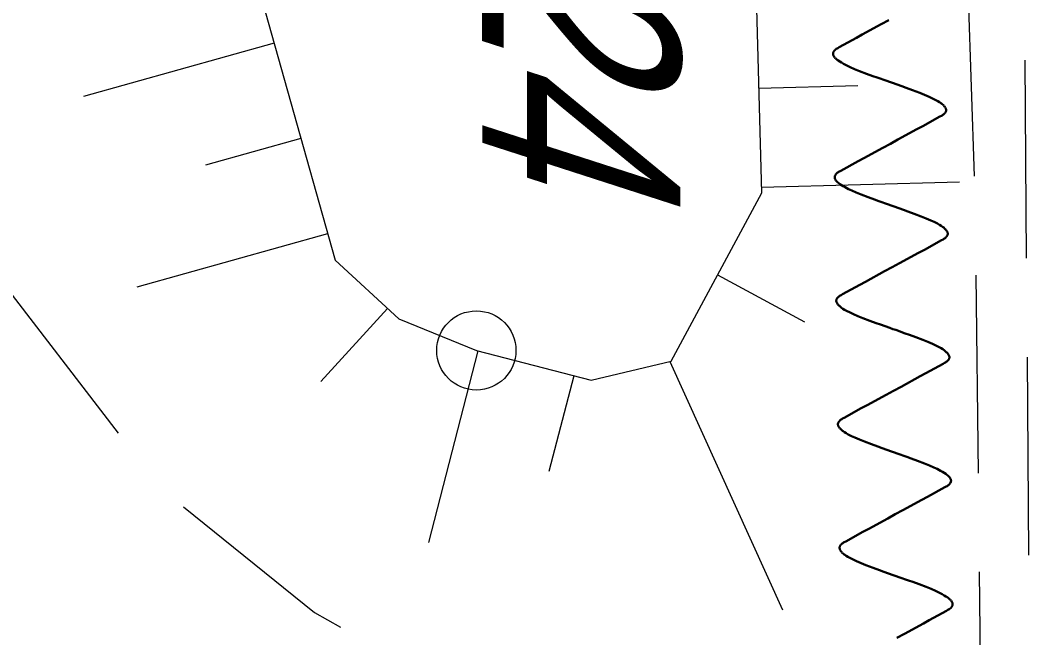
# Model space of a CAD drawing. Extents: x 10098 to 11902, y 8648 to 10202.
# Drawn here: x 11778.16 to 11783.26, y 8775.2 to 8778.32 of the extents above; entities that cross this region are included whole.
import ezdxf

# ---------------------------------------------------------------- set-up
doc = ezdxf.new("R2010")
doc.units = 0
for name, color, linetype in [('23_Ограждения', 7, 'Continuous'), ('25_Откосы', 7, 'Continuous'), ('38_Высотные_отметки', 7, 'Continuous')]:
    doc.layers.add(name, color=color, linetype=linetype)
doc.layers.add('7_Электрокабели', color=1, linetype='Continuous', lineweight=30)
doc.styles.add('mggt', font='russian_1251.shx', dxfattribs={"width": 0.75, "oblique": 18, "height": 1})

msp = doc.modelspace()

# ---------------------------------------------------------------- linework, layer by layer
at = {"layer": '23_Ограждения', "color": 8, "linetype": 'Continuous', "lineweight": 15}
for p, q in [((11783.247, 8777.121), (11783.24, 8778.121)), ((11783.258, 8775.621), (11783.251, 8776.621))]:
    msp.add_line(p, q, dxfattribs=at)
at = {"layer": '25_Откосы', "color": 8, "linetype": 'Continuous', "lineweight": 15}
for p, q in [((11782.984, 8777.536), (11782.949, 8778.536)), ((11779.4448, 8778.2081), (11778.482, 8777.9378)), ((11781.8942, 8777.9801), (11782.394, 8777.9934)), ((11779.58, 8777.7267), (11779.0986, 8777.5915)), ((11781.9076, 8777.4803), (11782.9072, 8777.507)), ((11779.7151, 8777.2453), (11778.7523, 8776.975)), ((11778.047, 8777.029), (11778.658, 8776.237)), ((11781.6848, 8777.0366), (11782.1251, 8776.7997)), ((11783.004, 8776.036), (11782.992, 8777.036)), ((11780.0186, 8776.8674), (11779.6808, 8776.4988)), ((11780.475, 8776.6533), (11780.2244, 8775.6852)), ((11781.4451, 8776.5999), (11782.0128, 8775.3446)), ((11780.959, 8776.528), (11780.8337, 8776.0439)), ((11778.987, 8775.865), (11779.65, 8775.332)), ((11783.016, 8774.961), (11783.009, 8775.537)), ((11779.65, 8775.332), (11779.78, 8775.258))]:
    msp.add_line(p, q, dxfattribs=at)
at = {"layer": '25_Откосы', "color": 8, "linetype": 'Continuous', "lineweight": 9}
msp.add_lwpolyline([(11780.4669, 8776.6554), (11781.0461, 8776.5054), (11781.4506, 8776.6012), (11781.9083, 8777.4521), (11781.8187, 8780.805), (11781.6432, 8781.5555), (11781.2427, 8781.822), (11780.7682, 8781.9293), (11779.706, 8781.8893), (11779.4316, 8781.6634), (11779.2652, 8781.2485), (11779.1849, 8780.3665), (11779.2717, 8778.8245), (11779.7528, 8777.111), (11780.0758, 8776.815), (11780.4669, 8776.6554)], dxfattribs=at)
at = {"layer": '38_Высотные_отметки', "color": 8, "lineweight": 9}
msp.add_circle((11780.4669, 8776.6554), 0.2, dxfattribs=at)
at = {"layer": '7_Электрокабели', "color": 8, "linetype": 'Continuous', "lineweight": 30}
for p, q in [((11782.5125, 8778.3032), (11782.5503, 8778.3237)), ((11782.416, 8778.2508), (11782.5125, 8778.3032)), ((11782.2998, 8778.187), (11782.387, 8778.2352)), ((11782.387, 8778.2352), (11782.416, 8778.2508)), ((11782.2738, 8778.168), (11782.2748, 8778.1691)), ((11782.2748, 8778.1691), (11782.2759, 8778.1705)), ((11782.2759, 8778.1705), (11782.277, 8778.1716)), ((11782.277, 8778.1716), (11782.278, 8778.1726)), ((11782.278, 8778.1726), (11782.2805, 8778.1748)), ((11782.2805, 8778.1748), (11782.2823, 8778.1762)), ((11782.2823, 8778.1762), (11782.2851, 8778.1783)), ((11782.2851, 8778.1783), (11782.289, 8778.1809)), ((11782.289, 8778.1809), (11782.2927, 8778.183)), ((11782.2927, 8778.183), (11782.2998, 8778.187)), ((11782.2688, 8778.1556), (11782.2689, 8778.1564)), ((11782.2688, 8778.1536), (11782.2688, 8778.1556)), ((11782.2689, 8778.1518), (11782.2688, 8778.1536)), ((11782.2689, 8778.1564), (11782.269, 8778.1576)), ((11782.2693, 8778.1497), (11782.2689, 8778.1518)), ((11782.269, 8778.1576), (11782.2693, 8778.1586)), ((11782.2693, 8778.1586), (11782.2696, 8778.1598)), ((11782.2697, 8778.1484), (11782.2693, 8778.1497)), ((11782.2696, 8778.1598), (11782.27, 8778.1609)), ((11782.2701, 8778.1468), (11782.2697, 8778.1484)), ((11782.27, 8778.1609), (11782.2705, 8778.1624)), ((11782.2707, 8778.1453), (11782.2701, 8778.1468)), ((11782.2705, 8778.1624), (11782.2712, 8778.1639)), ((11782.2714, 8778.1438), (11782.2707, 8778.1453)), ((11782.2712, 8778.1639), (11782.2723, 8778.1658)), ((11782.2726, 8778.1416), (11782.2714, 8778.1438)), ((11782.2723, 8778.1658), (11782.2731, 8778.167)), ((11782.2747, 8778.1383), (11782.2726, 8778.1416)), ((11782.2731, 8778.167), (11782.2738, 8778.168)), ((11782.2768, 8778.1358), (11782.2747, 8778.1383)), ((11782.279, 8778.1331), (11782.2768, 8778.1358)), ((11782.2813, 8778.1309), (11782.279, 8778.1331)), ((11782.2843, 8778.1279), (11782.2813, 8778.1309)), ((11782.2894, 8778.1237), (11782.2843, 8778.1279)), ((11782.2924, 8778.1214), (11782.2894, 8778.1237)), ((11782.2954, 8778.1192), (11782.2924, 8778.1214)), ((11782.3026, 8778.1143), (11782.2954, 8778.1192)), ((11782.311, 8778.1092), (11782.3026, 8778.1143)), ((11782.3212, 8778.1035), (11782.311, 8778.1092)), ((11782.338, 8778.0947), (11782.3212, 8778.1035)), ((11782.3548, 8778.0869), (11782.338, 8778.0947)), ((11782.3781, 8778.0768), (11782.3548, 8778.0869)), ((11782.4023, 8778.067), (11782.3781, 8778.0768)), ((11782.4379, 8778.0534), (11782.4023, 8778.067)), ((11782.4703, 8778.0415), (11782.4379, 8778.0534)), ((11782.4918, 8778.0338), (11782.4703, 8778.0415)), ((11782.5401, 8778.0168), (11782.4918, 8778.0338)), ((11782.5544, 8778.0117), (11782.5401, 8778.0168)), ((11782.5544, 8778.0117), (11782.5688, 8778.0067)), ((11782.5688, 8778.0067), (11782.6171, 8777.9897)), ((11782.6171, 8777.9897), (11782.6386, 8777.982)), ((11782.6386, 8777.982), (11782.671, 8777.9701)), ((11782.671, 8777.9701), (11782.7066, 8777.9564)), ((11782.7066, 8777.9564), (11782.7308, 8777.9467)), ((11782.7308, 8777.9467), (11782.754, 8777.9366)), ((11782.754, 8777.9366), (11782.7709, 8777.9287)), ((11782.7709, 8777.9287), (11782.7877, 8777.92)), ((11782.7877, 8777.92), (11782.7979, 8777.9143)), ((11782.7979, 8777.9143), (11782.8063, 8777.9091)), ((11782.8063, 8777.9091), (11782.8135, 8777.9042)), ((11782.8135, 8777.9042), (11782.8165, 8777.9021)), ((11782.8165, 8777.9021), (11782.8195, 8777.8998)), ((11782.8195, 8777.8998), (11782.8246, 8777.8955)), ((11782.8246, 8777.8955), (11782.8276, 8777.8926)), ((11782.8276, 8777.8926), (11782.8298, 8777.8903)), ((11782.8298, 8777.8903), (11782.8321, 8777.8877)), ((11782.8321, 8777.8877), (11782.8341, 8777.8851)), ((11782.8341, 8777.8851), (11782.8363, 8777.8819)), ((11782.8363, 8777.8819), (11782.8374, 8777.8796)), ((11782.8374, 8777.8796), (11782.8382, 8777.8782)), ((11782.8382, 8777.8782), (11782.8387, 8777.8767)), ((11782.8387, 8777.8767), (11782.8392, 8777.875)), ((11782.8393, 8777.8637), (11782.8389, 8777.8625)), ((11782.8392, 8777.875), (11782.8396, 8777.8737)), ((11782.8396, 8777.8649), (11782.8393, 8777.8637)), ((11782.8396, 8777.8737), (11782.8399, 8777.8717)), ((11782.8398, 8777.8659), (11782.8396, 8777.8649)), ((11782.84, 8777.8671), (11782.8398, 8777.8659)), ((11782.8399, 8777.8717), (11782.8401, 8777.8699)), ((11782.8401, 8777.8679), (11782.84, 8777.8671)), ((11782.8401, 8777.8699), (11782.8401, 8777.8679)), ((11782.809, 8777.8365), (11782.7219, 8777.7883)), ((11782.8162, 8777.8405), (11782.809, 8777.8365)), ((11782.8199, 8777.8426), (11782.8162, 8777.8405)), ((11782.8238, 8777.8451), (11782.8199, 8777.8426)), ((11782.8266, 8777.8473), (11782.8238, 8777.8451)), ((11782.8284, 8777.8487), (11782.8266, 8777.8473)), ((11782.8309, 8777.8509), (11782.8284, 8777.8487)), ((11782.8319, 8777.8519), (11782.8309, 8777.8509)), ((11782.8329, 8777.853), (11782.8319, 8777.8519)), ((11782.8341, 8777.8543), (11782.8329, 8777.853)), ((11782.8351, 8777.8555), (11782.8341, 8777.8543)), ((11782.8357, 8777.8564), (11782.8351, 8777.8555)), ((11782.8366, 8777.8577), (11782.8357, 8777.8564)), ((11782.8377, 8777.8596), (11782.8366, 8777.8577)), ((11782.8384, 8777.8611), (11782.8377, 8777.8596)), ((11782.8389, 8777.8625), (11782.8384, 8777.8611)), ((11782.6928, 8777.7727), (11782.5963, 8777.7202)), ((11782.7219, 8777.7883), (11782.6928, 8777.7727)), ((11782.5963, 8777.7202), (11782.5586, 8777.6998)), ((11782.4243, 8777.6268), (11782.5208, 8777.6793)), ((11782.5208, 8777.6793), (11782.5586, 8777.6997)), ((11782.3081, 8777.563), (11782.3952, 8777.6112)), ((11782.3952, 8777.6112), (11782.4243, 8777.6268)), ((11782.2973, 8777.5569), (11782.3009, 8777.5591)), ((11782.3009, 8777.5591), (11782.3081, 8777.563)), ((11782.2771, 8777.5317), (11782.2772, 8777.5324)), ((11782.2771, 8777.5297), (11782.2771, 8777.5317)), ((11782.2772, 8777.5279), (11782.2771, 8777.5297)), ((11782.2772, 8777.5324), (11782.2773, 8777.5336)), ((11782.2776, 8777.5258), (11782.2772, 8777.5279)), ((11782.2773, 8777.5336), (11782.2775, 8777.5347)), ((11782.2775, 8777.5347), (11782.2778, 8777.5358)), ((11782.2779, 8777.5245), (11782.2776, 8777.5258)), ((11782.2778, 8777.5358), (11782.2782, 8777.537)), ((11782.2784, 8777.5229), (11782.2779, 8777.5245)), ((11782.2782, 8777.537), (11782.2788, 8777.5384)), ((11782.279, 8777.5213), (11782.2784, 8777.5229)), ((11782.2788, 8777.5384), (11782.2795, 8777.5399)), ((11782.2797, 8777.5199), (11782.279, 8777.5213)), ((11782.2795, 8777.5399), (11782.2806, 8777.5418)), ((11782.2809, 8777.5177), (11782.2797, 8777.5199)), ((11782.2806, 8777.5418), (11782.2814, 8777.5431)), ((11782.283, 8777.5144), (11782.2809, 8777.5177)), ((11782.2814, 8777.5431), (11782.2821, 8777.544)), ((11782.2821, 8777.544), (11782.283, 8777.5452)), ((11782.283, 8777.5452), (11782.2842, 8777.5465)), ((11782.285, 8777.5118), (11782.283, 8777.5144)), ((11782.2842, 8777.5465), (11782.2853, 8777.5477)), ((11782.2873, 8777.5092), (11782.285, 8777.5118)), ((11782.2853, 8777.5477), (11782.2863, 8777.5487)), ((11782.2863, 8777.5487), (11782.2888, 8777.5508)), ((11782.2895, 8777.5069), (11782.2873, 8777.5092)), ((11782.2888, 8777.5508), (11782.2905, 8777.5523)), ((11782.2926, 8777.504), (11782.2895, 8777.5069)), ((11782.2905, 8777.5523), (11782.2934, 8777.5544)), ((11782.2934, 8777.5544), (11782.2973, 8777.5569)), ((11782.2977, 8777.4998), (11782.2926, 8777.504)), ((11782.3006, 8777.4975), (11782.2977, 8777.4998)), ((11782.3036, 8777.4953), (11782.3006, 8777.4975)), ((11782.3108, 8777.4904), (11782.3036, 8777.4953)), ((11782.3193, 8777.4852), (11782.3108, 8777.4904)), ((11782.3294, 8777.4795), (11782.3193, 8777.4852)), ((11782.3463, 8777.4708), (11782.3294, 8777.4795)), ((11782.3631, 8777.4629), (11782.3463, 8777.4708)), ((11782.3864, 8777.4529), (11782.3631, 8777.4629)), ((11782.4105, 8777.4431), (11782.3864, 8777.4529)), ((11782.4462, 8777.4294), (11782.4105, 8777.4431)), ((11782.4785, 8777.4176), (11782.4462, 8777.4294)), ((11782.5, 8777.4099), (11782.4785, 8777.4176)), ((11782.5483, 8777.3928), (11782.5, 8777.4099)), ((11782.5627, 8777.3878), (11782.5483, 8777.3928)), ((11782.5627, 8777.3878), (11782.5771, 8777.3827)), ((11782.5771, 8777.3827), (11782.6254, 8777.3657)), ((11782.6254, 8777.3657), (11782.6469, 8777.358)), ((11782.6469, 8777.358), (11782.6792, 8777.3462)), ((11782.6792, 8777.3462), (11782.7149, 8777.3325)), ((11782.7149, 8777.3325), (11782.739, 8777.3227)), ((11782.739, 8777.3227), (11782.7623, 8777.3127)), ((11782.7623, 8777.3127), (11782.7791, 8777.3048)), ((11782.7791, 8777.3048), (11782.796, 8777.296)), ((11782.796, 8777.296), (11782.8062, 8777.2903)), ((11782.8062, 8777.2903), (11782.8146, 8777.2852)), ((11782.8146, 8777.2852), (11782.8218, 8777.2803)), ((11782.8218, 8777.2803), (11782.8248, 8777.2781)), ((11782.8248, 8777.2781), (11782.8278, 8777.2758)), ((11782.8278, 8777.2758), (11782.8328, 8777.2716)), ((11782.8328, 8777.2716), (11782.8359, 8777.2687)), ((11782.8359, 8777.2687), (11782.8381, 8777.2664)), ((11782.8381, 8777.2664), (11782.8404, 8777.2638)), ((11782.8404, 8777.2638), (11782.8424, 8777.2612)), ((11782.8424, 8777.2612), (11782.8445, 8777.2579)), ((11782.8445, 8777.2579), (11782.8457, 8777.2557)), ((11782.8457, 8777.2557), (11782.8464, 8777.2542)), ((11782.8464, 8777.2542), (11782.847, 8777.2527)), ((11782.847, 8777.2527), (11782.8475, 8777.2511)), ((11782.8173, 8777.2125), (11782.7302, 8777.1643)), ((11782.8245, 8777.2165), (11782.8173, 8777.2125)), ((11782.8281, 8777.2187), (11782.8245, 8777.2165)), ((11782.832, 8777.2212), (11782.8281, 8777.2187)), ((11782.8349, 8777.2233), (11782.832, 8777.2212)), ((11782.8367, 8777.2247), (11782.8349, 8777.2233)), ((11782.8391, 8777.2269), (11782.8367, 8777.2247)), ((11782.8402, 8777.2279), (11782.8391, 8777.2269)), ((11782.8412, 8777.229), (11782.8402, 8777.2279)), ((11782.8424, 8777.2304), (11782.8412, 8777.229)), ((11782.8433, 8777.2316), (11782.8424, 8777.2304)), ((11782.844, 8777.2325), (11782.8433, 8777.2316)), ((11782.8448, 8777.2338), (11782.844, 8777.2325)), ((11782.8459, 8777.2356), (11782.8448, 8777.2338)), ((11782.8466, 8777.2371), (11782.8459, 8777.2356)), ((11782.8472, 8777.2386), (11782.8466, 8777.2371)), ((11782.8476, 8777.2398), (11782.8472, 8777.2386)), ((11782.8475, 8777.2511), (11782.8479, 8777.2498)), ((11782.8479, 8777.2409), (11782.8476, 8777.2398)), ((11782.8479, 8777.2498), (11782.8482, 8777.2477)), ((11782.8481, 8777.242), (11782.8479, 8777.2409)), ((11782.8483, 8777.2431), (11782.8481, 8777.242)), ((11782.8482, 8777.2477), (11782.8484, 8777.2459)), ((11782.8484, 8777.2459), (11782.8483, 8777.2439)), ((11782.8483, 8777.2439), (11782.8483, 8777.2431)), ((11782.7302, 8777.1643), (11782.7011, 8777.1488)), ((11782.7011, 8777.1488), (11782.6046, 8777.0963)), ((11782.4326, 8777.0029), (11782.5291, 8777.0553)), ((11782.5291, 8777.0553), (11782.5668, 8777.0758)), ((11782.6046, 8777.0963), (11782.5668, 8777.0758)), ((11782.4035, 8776.9873), (11782.4326, 8777.0029)), ((11782.3164, 8776.9391), (11782.4035, 8776.9873)), ((11782.2853, 8776.9057), (11782.2854, 8776.9077)), ((11782.2855, 8776.9039), (11782.2853, 8776.9057)), ((11782.2854, 8776.9085), (11782.2856, 8776.9097)), ((11782.2854, 8776.9077), (11782.2854, 8776.9085)), ((11782.2858, 8776.9018), (11782.2855, 8776.9039)), ((11782.2856, 8776.9097), (11782.2858, 8776.9107)), ((11782.2858, 8776.9107), (11782.2861, 8776.9119)), ((11782.2862, 8776.9005), (11782.2858, 8776.9018)), ((11782.2861, 8776.9119), (11782.2865, 8776.913)), ((11782.2867, 8776.8989), (11782.2862, 8776.9005)), ((11782.2865, 8776.913), (11782.287, 8776.9145)), ((11782.2873, 8776.8974), (11782.2867, 8776.8989)), ((11782.287, 8776.9145), (11782.2878, 8776.916)), ((11782.288, 8776.8959), (11782.2873, 8776.8974)), ((11782.2878, 8776.916), (11782.2888, 8776.9179)), ((11782.2891, 8776.8937), (11782.288, 8776.8959)), ((11782.2888, 8776.9179), (11782.2897, 8776.9191)), ((11782.2897, 8776.9191), (11782.2904, 8776.9201)), ((11782.2904, 8776.9201), (11782.2913, 8776.9213)), ((11782.2913, 8776.9213), (11782.2925, 8776.9226)), ((11782.2925, 8776.9226), (11782.2935, 8776.9237)), ((11782.2935, 8776.9237), (11782.2945, 8776.9247)), ((11782.2945, 8776.9247), (11782.297, 8776.9269)), ((11782.297, 8776.9269), (11782.2988, 8776.9283)), ((11782.2988, 8776.9283), (11782.3017, 8776.9304)), ((11782.3017, 8776.9304), (11782.3055, 8776.933)), ((11782.3055, 8776.933), (11782.3092, 8776.9351)), ((11782.3092, 8776.9351), (11782.3164, 8776.9391)), ((11782.2913, 8776.8905), (11782.2891, 8776.8937)), ((11782.2933, 8776.8879), (11782.2913, 8776.8905)), ((11782.2956, 8776.8853), (11782.2933, 8776.8879)), ((11782.2978, 8776.883), (11782.2956, 8776.8853)), ((11782.3008, 8776.8801), (11782.2978, 8776.883)), ((11782.3059, 8776.8758), (11782.3008, 8776.8801)), ((11782.3089, 8776.8735), (11782.3059, 8776.8758)), ((11782.3119, 8776.8713), (11782.3089, 8776.8735)), ((11782.3191, 8776.8664), (11782.3119, 8776.8713)), ((11782.3275, 8776.8613), (11782.3191, 8776.8664)), ((11782.3377, 8776.8556), (11782.3275, 8776.8613)), ((11782.3546, 8776.8469), (11782.3377, 8776.8556)), ((11782.3714, 8776.839), (11782.3546, 8776.8469)), ((11782.3946, 8776.8289), (11782.3714, 8776.839)), ((11782.4188, 8776.8191), (11782.3946, 8776.8289)), ((11782.4545, 8776.8055), (11782.4188, 8776.8191)), ((11782.4868, 8776.7936), (11782.4545, 8776.8055)), ((11782.5083, 8776.7859), (11782.4868, 8776.7936)), ((11782.5566, 8776.7689), (11782.5083, 8776.7859)), ((11782.571, 8776.7638), (11782.5566, 8776.7689)), ((11782.571, 8776.7638), (11782.5853, 8776.7588)), ((11782.5853, 8776.7588), (11782.6336, 8776.7418)), ((11782.6336, 8776.7418), (11782.6552, 8776.7341)), ((11782.6552, 8776.7341), (11782.6875, 8776.7222)), ((11782.6875, 8776.7222), (11782.7232, 8776.7085)), ((11782.7232, 8776.7085), (11782.7473, 8776.6988)), ((11782.7473, 8776.6988), (11782.7706, 8776.6887)), ((11782.7706, 8776.6887), (11782.7874, 8776.6808)), ((11782.7874, 8776.6808), (11782.8042, 8776.6721)), ((11782.8042, 8776.6721), (11782.8144, 8776.6664)), ((11782.8144, 8776.6664), (11782.8228, 8776.6612)), ((11782.8228, 8776.6612), (11782.83, 8776.6563)), ((11782.83, 8776.6563), (11782.8331, 8776.6542)), ((11782.8331, 8776.6542), (11782.836, 8776.6519)), ((11782.836, 8776.6519), (11782.8411, 8776.6476)), ((11782.8411, 8776.6476), (11782.8441, 8776.6447)), ((11782.8441, 8776.6447), (11782.8464, 8776.6424)), ((11782.8464, 8776.6424), (11782.8486, 8776.6398)), ((11782.8486, 8776.6398), (11782.8507, 8776.6372)), ((11782.8328, 8776.5926), (11782.8256, 8776.5886)), ((11782.8364, 8776.5947), (11782.8328, 8776.5926)), ((11782.8403, 8776.5973), (11782.8364, 8776.5947)), ((11782.8432, 8776.5994), (11782.8403, 8776.5973)), ((11782.8449, 8776.6008), (11782.8432, 8776.5994)), ((11782.8474, 8776.603), (11782.8449, 8776.6008)), ((11782.8484, 8776.604), (11782.8474, 8776.603)), ((11782.8495, 8776.6051), (11782.8484, 8776.604)), ((11782.8507, 8776.6064), (11782.8495, 8776.6051)), ((11782.8507, 8776.6372), (11782.8528, 8776.634)), ((11782.8516, 8776.6076), (11782.8507, 8776.6064)), ((11782.8523, 8776.6086), (11782.8516, 8776.6076)), ((11782.8531, 8776.6098), (11782.8523, 8776.6086)), ((11782.8528, 8776.634), (11782.854, 8776.6318)), ((11782.8542, 8776.6117), (11782.8531, 8776.6098)), ((11782.854, 8776.6318), (11782.8547, 8776.6303)), ((11782.8549, 8776.6132), (11782.8542, 8776.6117)), ((11782.8547, 8776.6303), (11782.8553, 8776.6288)), ((11782.8555, 8776.6146), (11782.8549, 8776.6132)), ((11782.8553, 8776.6288), (11782.8558, 8776.6272)), ((11782.8558, 8776.6158), (11782.8555, 8776.6146)), ((11782.8558, 8776.6272), (11782.8561, 8776.6259)), ((11782.8561, 8776.617), (11782.8558, 8776.6158)), ((11782.8561, 8776.6259), (11782.8565, 8776.6238)), ((11782.8564, 8776.618), (11782.8561, 8776.617)), ((11782.8565, 8776.6192), (11782.8564, 8776.618)), ((11782.8565, 8776.6238), (11782.8566, 8776.622)), ((11782.8566, 8776.62), (11782.8565, 8776.6192)), ((11782.8566, 8776.622), (11782.8566, 8776.62)), ((11782.7385, 8776.5404), (11782.7094, 8776.5248)), ((11782.8256, 8776.5886), (11782.7385, 8776.5404)), ((11782.7094, 8776.5248), (11782.6129, 8776.4724)), ((11782.5373, 8776.4314), (11782.5751, 8776.4519)), ((11782.6129, 8776.4724), (11782.5751, 8776.4519)), ((11782.4409, 8776.3789), (11782.5373, 8776.4314)), ((11782.3246, 8776.3152), (11782.4118, 8776.3633)), ((11782.4118, 8776.3633), (11782.4409, 8776.3789)), ((11782.2936, 8776.2838), (11782.2937, 8776.2845)), ((11782.2936, 8776.2818), (11782.2936, 8776.2838)), ((11782.2937, 8776.2845), (11782.2939, 8776.2857)), ((11782.2939, 8776.2857), (11782.2941, 8776.2868)), ((11782.2941, 8776.2868), (11782.2944, 8776.2879)), ((11782.2944, 8776.2879), (11782.2948, 8776.2891)), ((11782.2948, 8776.2891), (11782.2953, 8776.2905)), ((11782.2953, 8776.2905), (11782.296, 8776.2921)), ((11782.296, 8776.2921), (11782.2971, 8776.2939)), ((11782.2971, 8776.2939), (11782.2979, 8776.2952)), ((11782.2979, 8776.2952), (11782.2986, 8776.2961)), ((11782.2986, 8776.2961), (11782.2996, 8776.2973)), ((11782.2996, 8776.2973), (11782.3007, 8776.2987)), ((11782.3007, 8776.2987), (11782.3018, 8776.2998)), ((11782.3018, 8776.2998), (11782.3028, 8776.3008)), ((11782.3028, 8776.3008), (11782.3053, 8776.3029)), ((11782.3053, 8776.3029), (11782.3071, 8776.3044)), ((11782.3071, 8776.3044), (11782.3099, 8776.3065)), ((11782.3099, 8776.3065), (11782.3138, 8776.309)), ((11782.3138, 8776.309), (11782.3175, 8776.3112)), ((11782.3175, 8776.3112), (11782.3246, 8776.3152)), ((11782.2937, 8776.28), (11782.2936, 8776.2818)), ((11782.2941, 8776.2779), (11782.2937, 8776.28)), ((11782.2945, 8776.2766), (11782.2941, 8776.2779)), ((11782.295, 8776.275), (11782.2945, 8776.2766)), ((11782.2955, 8776.2734), (11782.295, 8776.275)), ((11782.2962, 8776.272), (11782.2955, 8776.2734)), ((11782.2974, 8776.2698), (11782.2962, 8776.272)), ((11782.2995, 8776.2665), (11782.2974, 8776.2698)), ((11782.3016, 8776.2639), (11782.2995, 8776.2665)), ((11782.3038, 8776.2613), (11782.3016, 8776.2639)), ((11782.3061, 8776.259), (11782.3038, 8776.2613)), ((11782.3091, 8776.2561), (11782.3061, 8776.259)), ((11782.3142, 8776.2519), (11782.3091, 8776.2561)), ((11782.3172, 8776.2496), (11782.3142, 8776.2519)), ((11782.3202, 8776.2474), (11782.3172, 8776.2496)), ((11782.3274, 8776.2425), (11782.3202, 8776.2474)), ((11782.3358, 8776.2373), (11782.3274, 8776.2425)), ((11782.346, 8776.2317), (11782.3358, 8776.2373)), ((11782.3628, 8776.2229), (11782.346, 8776.2317)), ((11782.3796, 8776.215), (11782.3628, 8776.2229)), ((11782.4029, 8776.205), (11782.3796, 8776.215)), ((11782.4271, 8776.1952), (11782.4029, 8776.205)), ((11782.4627, 8776.1815), (11782.4271, 8776.1952)), ((11782.4951, 8776.1697), (11782.4627, 8776.1815)), ((11782.5166, 8776.162), (11782.4951, 8776.1697)), ((11782.5649, 8776.1449), (11782.5166, 8776.162)), ((11782.5792, 8776.1399), (11782.5649, 8776.1449)), ((11782.5792, 8776.1399), (11782.5936, 8776.1349)), ((11782.5936, 8776.1349), (11782.6419, 8776.1178)), ((11782.6419, 8776.1178), (11782.6634, 8776.1101)), ((11782.6634, 8776.1101), (11782.6958, 8776.0983)), ((11782.6958, 8776.0983), (11782.7314, 8776.0846)), ((11782.7314, 8776.0846), (11782.7556, 8776.0748)), ((11782.7556, 8776.0748), (11782.7789, 8776.0648)), ((11782.7789, 8776.0648), (11782.7957, 8776.0569)), ((11782.7957, 8776.0569), (11782.8125, 8776.0481)), ((11782.8125, 8776.0481), (11782.8227, 8776.0425)), ((11782.8227, 8776.0425), (11782.8311, 8776.0373)), ((11782.8311, 8776.0373), (11782.8383, 8776.0324)), ((11782.8383, 8776.0324), (11782.8413, 8776.0302)), ((11782.8413, 8776.0302), (11782.8443, 8776.0279)), ((11782.8443, 8776.0279), (11782.8494, 8776.0237)), ((11782.8494, 8776.0237), (11782.8524, 8776.0208)), ((11782.8524, 8776.0208), (11782.8547, 8776.0185)), ((11782.8557, 8775.979), (11782.8532, 8775.9768)), ((11782.8547, 8776.0185), (11782.8569, 8776.0159)), ((11782.8567, 8775.98), (11782.8557, 8775.979)), ((11782.8578, 8775.9811), (11782.8567, 8775.98)), ((11782.8569, 8776.0159), (11782.859, 8776.0133)), ((11782.8589, 8775.9825), (11782.8578, 8775.9811)), ((11782.8599, 8775.9837), (11782.8589, 8775.9825)), ((11782.859, 8776.0133), (11782.8611, 8776.01)), ((11782.8606, 8775.9846), (11782.8599, 8775.9837)), ((11782.8614, 8775.9859), (11782.8606, 8775.9846)), ((11782.8611, 8776.01), (11782.8623, 8776.0078)), ((11782.8625, 8775.9877), (11782.8614, 8775.9859)), ((11782.8623, 8776.0078), (11782.863, 8776.0064)), ((11782.8632, 8775.9893), (11782.8625, 8775.9877)), ((11782.863, 8776.0064), (11782.8635, 8776.0048)), ((11782.8637, 8775.9907), (11782.8632, 8775.9893)), ((11782.8635, 8776.0048), (11782.864, 8776.0032)), ((11782.8641, 8775.9919), (11782.8637, 8775.9907)), ((11782.864, 8776.0032), (11782.8644, 8776.0019)), ((11782.8644, 8775.993), (11782.8641, 8775.9919)), ((11782.8644, 8776.0019), (11782.8647, 8775.9998)), ((11782.8646, 8775.9941), (11782.8644, 8775.993)), ((11782.8648, 8775.9953), (11782.8646, 8775.9941)), ((11782.8647, 8775.9998), (11782.8649, 8775.998)), ((11782.8649, 8775.996), (11782.8648, 8775.9953)), ((11782.8649, 8775.998), (11782.8649, 8775.996)), ((11782.8339, 8775.9646), (11782.7467, 8775.9164)), ((11782.841, 8775.9686), (11782.8339, 8775.9646)), ((11782.8447, 8775.9708), (11782.841, 8775.9686)), ((11782.8486, 8775.9733), (11782.8447, 8775.9708)), ((11782.8514, 8775.9754), (11782.8486, 8775.9733)), ((11782.8532, 8775.9768), (11782.8514, 8775.9754)), ((11782.7176, 8775.9009), (11782.6212, 8775.8484)), ((11782.7467, 8775.9164), (11782.7176, 8775.9009)), ((11782.5456, 8775.8074), (11782.5834, 8775.8279)), ((11782.6212, 8775.8484), (11782.5834, 8775.8279)), ((11782.4491, 8775.755), (11782.5456, 8775.8074)), ((11782.3329, 8775.6912), (11782.42, 8775.7394)), ((11782.42, 8775.7394), (11782.4491, 8775.755)), ((11782.3062, 8775.6712), (11782.3069, 8775.6722)), ((11782.3069, 8775.6722), (11782.3078, 8775.6734)), ((11782.3078, 8775.6734), (11782.309, 8775.6747)), ((11782.309, 8775.6747), (11782.3101, 8775.6758)), ((11782.3101, 8775.6758), (11782.3111, 8775.6768)), ((11782.3111, 8775.6768), (11782.3136, 8775.679)), ((11782.3136, 8775.679), (11782.3153, 8775.6804)), ((11782.3153, 8775.6804), (11782.3182, 8775.6825)), ((11782.3182, 8775.6825), (11782.3221, 8775.6851)), ((11782.3221, 8775.6851), (11782.3257, 8775.6872)), ((11782.3257, 8775.6872), (11782.3329, 8775.6912)), ((11782.3019, 8775.6598), (11782.302, 8775.6606)), ((11782.3019, 8775.6578), (11782.3019, 8775.6598)), ((11782.302, 8775.656), (11782.3019, 8775.6578)), ((11782.302, 8775.6606), (11782.3021, 8775.6618)), ((11782.3024, 8775.6539), (11782.302, 8775.656)), ((11782.3021, 8775.6618), (11782.3024, 8775.6628)), ((11782.3024, 8775.6628), (11782.3026, 8775.664)), ((11782.3027, 8775.6526), (11782.3024, 8775.6539)), ((11782.3026, 8775.664), (11782.303, 8775.6652)), ((11782.3032, 8775.651), (11782.3027, 8775.6526)), ((11782.303, 8775.6652), (11782.3036, 8775.6666)), ((11782.3038, 8775.6495), (11782.3032, 8775.651)), ((11782.3036, 8775.6666), (11782.3043, 8775.6681)), ((11782.3045, 8775.648), (11782.3038, 8775.6495)), ((11782.3043, 8775.6681), (11782.3054, 8775.67)), ((11782.3057, 8775.6458), (11782.3045, 8775.648)), ((11782.3054, 8775.67), (11782.3062, 8775.6712)), ((11782.3078, 8775.6426), (11782.3057, 8775.6458)), ((11782.3098, 8775.64), (11782.3078, 8775.6426)), ((11782.3121, 8775.6374), (11782.3098, 8775.64)), ((11782.3144, 8775.6351), (11782.3121, 8775.6374)), ((11782.3174, 8775.6322), (11782.3144, 8775.6351)), ((11782.3225, 8775.6279), (11782.3174, 8775.6322)), ((11782.3254, 8775.6256), (11782.3225, 8775.6279)), ((11782.3284, 8775.6235), (11782.3254, 8775.6256)), ((11782.3357, 8775.6185), (11782.3284, 8775.6235)), ((11782.3441, 8775.6134), (11782.3357, 8775.6185)), ((11782.3542, 8775.6077), (11782.3441, 8775.6134)), ((11782.3711, 8775.599), (11782.3542, 8775.6077)), ((11782.3879, 8775.5911), (11782.3711, 8775.599)), ((11782.4112, 8775.581), (11782.3879, 8775.5911)), ((11782.4353, 8775.5713), (11782.4112, 8775.581)), ((11782.471, 8775.5576), (11782.4353, 8775.5713)), ((11782.5033, 8775.5457), (11782.471, 8775.5576)), ((11782.5249, 8775.538), (11782.5033, 8775.5457)), ((11782.5732, 8775.521), (11782.5249, 8775.538)), ((11782.5875, 8775.516), (11782.5732, 8775.521)), ((11782.5875, 8775.516), (11782.6019, 8775.5109)), ((11782.6019, 8775.5109), (11782.6502, 8775.4939)), ((11782.6502, 8775.4939), (11782.6717, 8775.4862)), ((11782.6717, 8775.4862), (11782.704, 8775.4743)), ((11782.704, 8775.4743), (11782.7397, 8775.4607)), ((11782.7397, 8775.4607), (11782.7639, 8775.4509)), ((11782.7639, 8775.4509), (11782.7871, 8775.4408)), ((11782.7871, 8775.4408), (11782.8039, 8775.4329)), ((11782.8039, 8775.4329), (11782.8208, 8775.4242)), ((11782.8208, 8775.4242), (11782.831, 8775.4185)), ((11782.831, 8775.4185), (11782.8394, 8775.4134)), ((11782.8394, 8775.4134), (11782.8466, 8775.4085)), ((11782.8466, 8775.4085), (11782.8496, 8775.4063)), ((11782.8496, 8775.4063), (11782.8526, 8775.404)), ((11782.8526, 8775.404), (11782.8577, 8775.3997)), ((11782.8577, 8775.3997), (11782.8607, 8775.3968)), ((11782.8607, 8775.3968), (11782.8629, 8775.3945)), ((11782.8629, 8775.3945), (11782.8652, 8775.3919)), ((11782.8652, 8775.3919), (11782.8672, 8775.3893)), ((11782.8672, 8775.3893), (11782.8693, 8775.3861)), ((11782.8693, 8775.3861), (11782.8705, 8775.3839)), ((11782.8705, 8775.3839), (11782.8712, 8775.3824)), ((11782.8712, 8775.3824), (11782.8718, 8775.3809)), ((11782.872, 8775.3668), (11782.8715, 8775.3653)), ((11782.8718, 8775.3809), (11782.8723, 8775.3793)), ((11782.8724, 8775.3679), (11782.872, 8775.3668)), ((11782.8723, 8775.3793), (11782.8727, 8775.378)), ((11782.8727, 8775.3691), (11782.8724, 8775.3679)), ((11782.8727, 8775.378), (11782.873, 8775.3759)), ((11782.8729, 8775.3701), (11782.8727, 8775.3691)), ((11782.8731, 8775.3713), (11782.8729, 8775.3701)), ((11782.873, 8775.3759), (11782.8732, 8775.3741)), ((11782.8732, 8775.3741), (11782.8731, 8775.3721)), ((11782.8731, 8775.3721), (11782.8731, 8775.3713)), ((11782.8421, 8775.3407), (11782.755, 8775.2925)), ((11782.8493, 8775.3447), (11782.8421, 8775.3407)), ((11782.853, 8775.3468), (11782.8493, 8775.3447)), ((11782.8568, 8775.3494), (11782.853, 8775.3468)), ((11782.8597, 8775.3515), (11782.8568, 8775.3494)), ((11782.8615, 8775.3529), (11782.8597, 8775.3515)), ((11782.8639, 8775.3551), (11782.8615, 8775.3529)), ((11782.865, 8775.3561), (11782.8639, 8775.3551)), ((11782.866, 8775.3572), (11782.865, 8775.3561)), ((11782.8672, 8775.3585), (11782.866, 8775.3572)), ((11782.8681, 8775.3597), (11782.8672, 8775.3585)), ((11782.8688, 8775.3607), (11782.8681, 8775.3597)), ((11782.8696, 8775.3619), (11782.8688, 8775.3607)), ((11782.8707, 8775.3638), (11782.8696, 8775.3619)), ((11782.8715, 8775.3653), (11782.8707, 8775.3638)), ((11782.7259, 8775.2769), (11782.6294, 8775.2245)), ((11782.755, 8775.2925), (11782.7259, 8775.2769)), ((11782.6294, 8775.2245), (11782.5917, 8775.204))]:
    msp.add_line(p, q, dxfattribs=at)

# ---------------------------------------------------------------- texts
at = {"layer": '38_Высотные_отметки', "color": 8, "lineweight": 15, "style": 'mggt', "oblique": 18, "width": 0.8}
msp.add_text('139.24    ', height=1, rotation=270.098, dxfattribs=at).set_placement((11780.4912, 8780.842))

doc.saveas('drawing.dxf')
